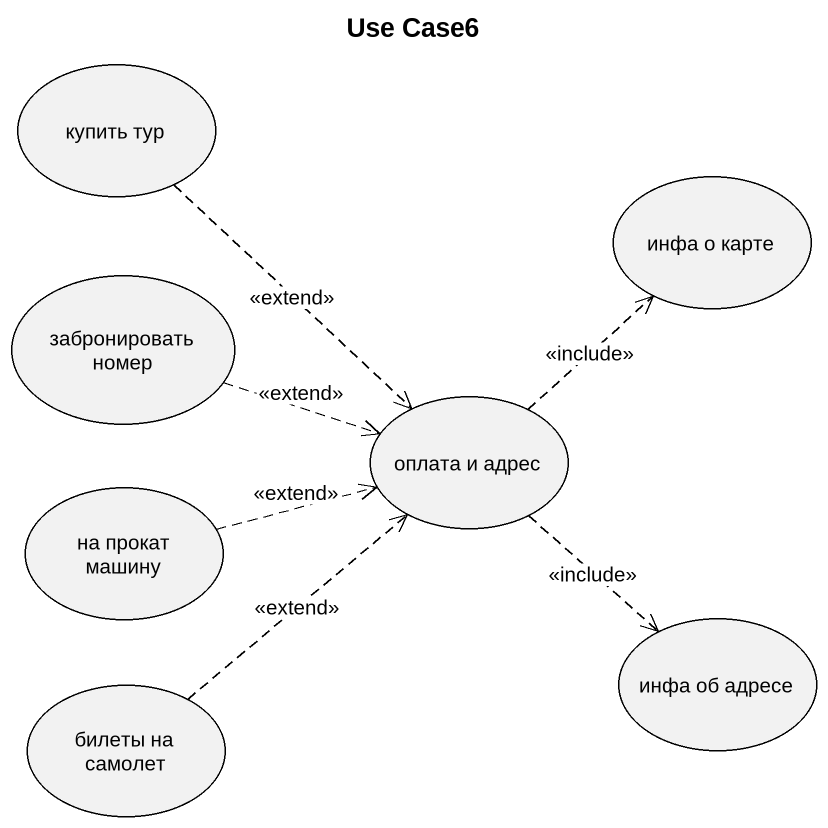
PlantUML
@startuml
title Use Case6
usecase "купить тур" as купить_тур
usecase "инфа о карте" as инфа_о_карте
usecase "забронировать номер" as забронировать_номер
usecase "оплата и адрес" as оплата_и_адрес
usecase "на прокат машину" as на_прокат_машину
usecase "билеты на самолет" as билеты_на_самолет
usecase "инфа об адресе" as инфа_об_адресе
купить_тур ..> оплата_и_адрес : <<extend>>
забронировать_номер .right.> оплата_и_адрес : <<extend>>
оплата_и_адрес .up.> инфа_о_карте : <<include>>
оплата_и_адрес ..> инфа_об_адресе : <<include>>
на_прокат_машину .right.> оплата_и_адрес : <<extend>>
билеты_на_самолет .up.> оплата_и_адрес : <<extend>>
@enduml
